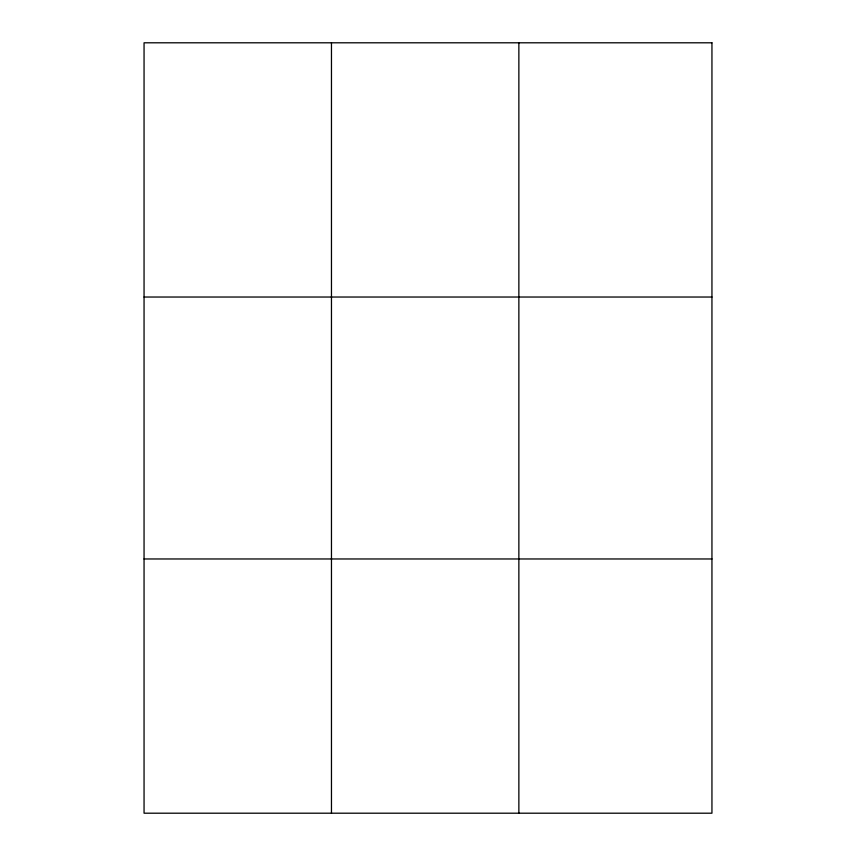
<?xml version="1.0" encoding="UTF-8"?>
<svg xmlns="http://www.w3.org/2000/svg" width="856" height="856" viewBox="0 0 856 856"><rect width="100%" height="100%" fill="white"/><g stroke="black" fill="none" stroke-linecap="round" stroke-linejoin="round"><path stroke-width="1.28" d="M331.465 42.8L331.465 813.2M518.864 42.8L518.864 813.2M144.054 297.032L711.946 297.032M144.054 558.968L711.946 558.968M711.946 42.8L711.946 813.2L144.054 813.2L144.054 42.8L711.946 42.8"/></g></svg>
